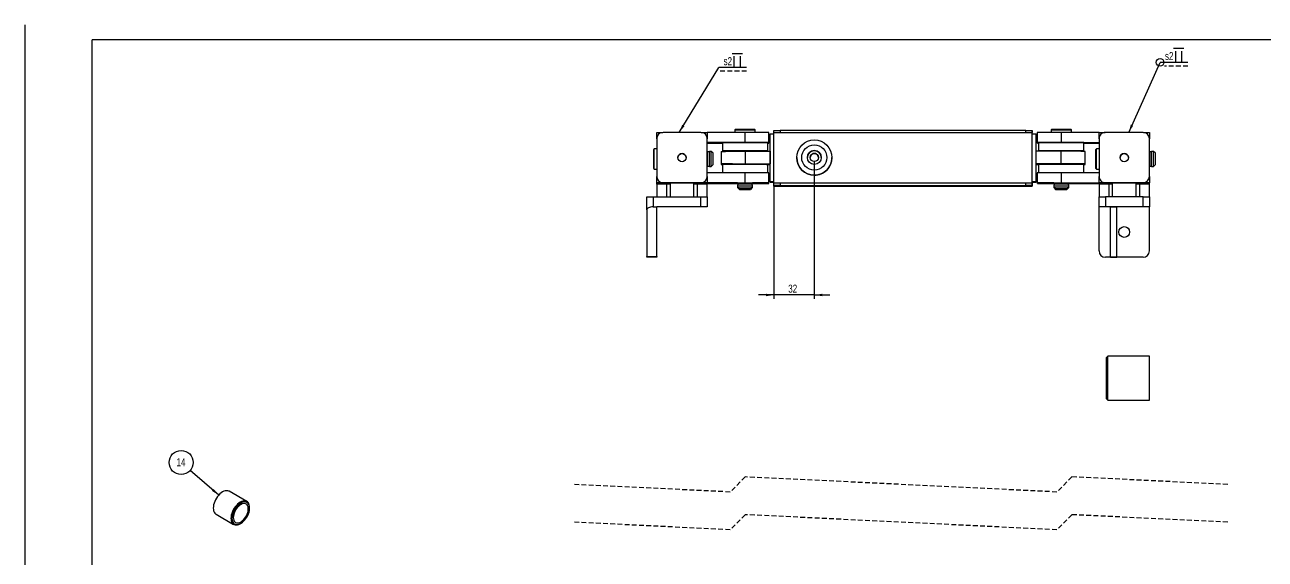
# Model space of a CAD drawing. Extents: x 0 to 1782, y 0 to 1260.
# Drawn here: x 0 to 984, y 836 to 1260 of the extents above; entities that cross this region are included whole.
import ezdxf

# ---------------------------------------------------------------- set-up
doc = ezdxf.new("R2010")
doc.units = 0
doc.header["$LTSCALE"] = 3
doc.linetypes.add('HIDDEN', pattern=[1.905, 1.27, -0.635])
doc.layers.get('0').update_dxf_attribs({"linetype": 'CONTINUOUS'})
doc.layers.add('FORMATO', color=7, linetype='CONTINUOUS')
doc.styles.add('SLDTEXTSTYLE0', font='TXT', dxfattribs={"width": 0.75})
doc.dimstyles.new('SLDDIMSTYLE0', dxfattribs={"dimtxt": 0.18, "dimasz": 6.35, "dimexe": 0, "dimexo": 0.0625, "dimgap": 0, "dimtad": 0, "dimtih": 1, "dimtoh": 1, "dimdec": 0, "dimrnd": 1e-09, "dimzin": 0, "dimdsep": 46, "dimtxsty": 'Standard', "dimsah": 1, "dimcen": 0.09, "dimadec": 0, "dimazin": 0, "dimtfac": 6.35, "dimtdec": 0, "dimtofl": 0, "dimtmove": 0, "dimatfit": 3, "dimfxl": 1, "dimtolj": 1, "dimtzin": 0, "dimarcsym": 0})
doc.dimstyles.new('SLDDIMSTYLE1', dxfattribs={"dimtxt": 6.35, "dimasz": 6.35, "dimexe": 0, "dimexo": 0.0625, "dimgap": 1.5875, "dimtad": 1, "dimdec": 1, "dimrnd": 1e-09, "dimzin": 12, "dimdsep": 46, "dimtxsty": 'SLDTEXTSTYLE0', "dimsah": 1, "dimcen": 0.09, "dimadec": 0, "dimazin": 0, "dimtfac": 1, "dimtdec": 1, "dimtmove": 0, "dimatfit": 0, "dimfxl": 1, "dimtolj": 1, "dimtzin": 12, "dimarcsym": 0})

# ---------------------------------------------------------------- blocks, each defined once
blk = doc.blocks.new('_D')
at = {"layer": 'FORMATO', "color": 7, "transparency": 16777216}
for p, q in [((626.61, 1151.58), (626.61, 1042.46)), ((594.61, 1131.53), (594.61, 1042.46)), ((594.61, 1045.46), (582.4, 1045.46)), ((626.61, 1045.46), (594.61, 1045.46)), ((626.61, 1045.46), (638.82, 1045.46))]:
    blk.add_line(p, q, dxfattribs=at)
for points in [[(594.61, 1045.46), (588.26, 1046.43), (588.26, 1044.48)], [(626.61, 1045.46), (632.96, 1044.48), (632.96, 1046.43)]]:
    blk.add_solid(points, dxfattribs=at)
at = {"layer": 'FORMATO', "color": 7, "transparency": 16777216, "insert": (605.92, 1053.64), "char_height": 6.35, "attachment_point": 1, "style": 'SLDTEXTSTYLE0'}
blk.add_mtext('32', dxfattribs=at)
blk = doc.blocks.new('SW_SYMBOL_WELD_BUSQ')
at = {"layer": 'FORMATO', "color": 0}
for p, q in [((600, 0), (600, 3300)), ((2400, 0), (2400, 3300))]:
    blk.add_line(p, q, dxfattribs=at)
blk = doc.blocks.new('SW_SYMBOL_WLDSI_FLT')
at = {"layer": 'FORMATO', "color": 0}
blk.add_line((0, 0), (3000, 0), dxfattribs=at)
blk = doc.blocks.new('SW_WELDSYMBOL_6')
at = {"layer": 'FORMATO', "color": 0}
blk.add_line((22.11, 0), (0, 0), dxfattribs=at)
at = {"layer": 'FORMATO', "color": 0, "linetype": 'HIDDEN'}
blk.add_line((22.11, -3), (3.39, -3), dxfattribs=at)
at = {"layer": 'FORMATO', "color": 0}
blk.add_circle((0, 0), 3.05, dxfattribs=at)
at = {"layer": 'FORMATO', "color": 0, "xscale": 0.0027037109375, "yscale": 0.0027037109375, "zscale": 0.0027037109375}
for name, p in [('SW_SYMBOL_WLDSI_FLT', (10.75, 11.21)), ('SW_SYMBOL_WELD_BUSQ', (10.75, 0.04))]:
    blk.add_blockref(name, p, dxfattribs=at)
at = {"layer": 'FORMATO', "color": 0, "insert": (3.85, 8.19), "char_height": 6.35, "attachment_point": 1, "style": 'SLDTEXTSTYLE0'}
blk.add_mtext('s2', dxfattribs=at)
blk = doc.blocks.new('SW_WELDSYMBOL_7')
at = {"layer": 'FORMATO', "color": 0}
blk.add_line((22.11, 0), (0, 0), dxfattribs=at)
at = {"layer": 'FORMATO', "color": 0, "linetype": 'HIDDEN'}
blk.add_line((22.11, -3), (0, -3), dxfattribs=at)
at = {"layer": 'FORMATO', "color": 0, "xscale": 0.0027037109375, "yscale": 0.0027037109375, "zscale": 0.0027037109375}
for name, p in [('SW_SYMBOL_WLDSI_FLT', (10.75, 11.21)), ('SW_SYMBOL_WELD_BUSQ', (10.75, 0.04))]:
    blk.add_blockref(name, p, dxfattribs=at)
at = {"layer": 'FORMATO', "color": 0, "insert": (3.85, 8.19), "char_height": 6.35, "attachment_point": 1, "style": 'SLDTEXTSTYLE0'}
blk.add_mtext('s2', dxfattribs=at)
blk = doc.blocks.new('SW_NOTE_0_6')
at = {"layer": 'FORMATO', "color": 0}
blk.add_circle((-7.23, 6.28), 9.57, dxfattribs=at)
at = {"layer": 'FORMATO', "color": 0, "insert": (-7.35, 9.71), "char_height": 6.35, "attachment_point": 2, "style": 'SLDTEXTSTYLE0'}
blk.add_mtext('14', dxfattribs=at)

msp = doc.modelspace()

# ---------------------------------------------------------------- linework, layer by layer
at = {"color": 7, "linetype": 'Continuous'}
for p, q in [((0, 1260), (0, 0)), ((501.61, 1174.53), (506.42, 1174.53)), ((501.61, 1169.53), (501.61, 1174.53)), ((536.61, 1174.53), (506.61, 1174.53)), ((536.8, 1174.53), (541.61, 1174.53)), ((541.61, 1174.53), (541.61, 1169.53)), ((571.61, 1174.53), (541.61, 1174.53)), ((564.11, 1176.99), (563.61, 1176.49)), ((563.61, 1176.49), (563.61, 1174.53)), ((571.61, 1166.53), (571.61, 1174.53)), ((579.02, 1177), (579.11, 1176.99)), ((579.61, 1176.49), (579.11, 1176.99)), ((579.51, 1176.5), (579.61, 1176.49)), ((579.61, 1174.52), (579.61, 1176.49)), ((590.61, 1166.49), (590.61, 1174.49)), ((591.61, 1135.53), (591.61, 1173.53)), ((591.61, 1173.53), (594.61, 1173.53)), ((594.61, 1174.53), (594.61, 1175.96)), ((594.61, 1134.53), (594.61, 1174.53)), ((594.61, 1174.53), (799.61, 1174.53)), ((794.61, 1175.97), (599.61, 1175.97)), ((799.61, 1175.94), (799.61, 1175.96)), ((799.61, 1174.53), (799.61, 1175.94)), ((799.61, 1134.53), (799.61, 1174.53)), ((799.61, 1173.53), (802.61, 1173.53)), ((802.61, 1135.53), (802.61, 1173.53)), ((803.61, 1174.49), (803.61, 1166.49)), ((815.11, 1176.99), (814.61, 1176.49)), ((814.61, 1176.49), (814.61, 1174.52)), ((852.61, 1174.53), (822.61, 1174.53)), ((822.61, 1174.53), (822.61, 1166.53)), ((830.02, 1177), (830.11, 1176.99)), ((830.61, 1176.49), (830.11, 1176.99)), ((830.51, 1176.5), (830.61, 1176.49)), ((830.61, 1174.53), (830.61, 1176.49)), ((852.61, 1174.53), (857.42, 1174.53)), ((852.61, 1169.53), (852.61, 1174.53)), ((887.61, 1174.53), (857.61, 1174.53)), ((887.8, 1174.53), (892.61, 1174.53)), ((892.61, 1174.53), (892.61, 1169.53)), ((501.61, 1169.53), (501.61, 1139.53)), ((541.61, 1139.53), (541.61, 1169.53)), ((541.61, 1166.53), (571.61, 1166.53)), ((553.61, 1166.46), (541.61, 1166.46)), ((541.61, 1166), (553.61, 1166)), ((553.61, 1165.94), (541.61, 1165.94)), ((553.61, 1166.49), (553.61, 1159.99)), ((589.61, 1159.99), (589.61, 1166.49)), ((590.61, 1165.97), (590.61, 1166.49)), ((803.61, 1166.49), (803.61, 1165.97)), ((804.61, 1166.49), (804.61, 1159.99)), ((822.61, 1166.53), (852.61, 1166.53)), ((840.61, 1159.99), (840.61, 1166.49)), ((840.61, 1166.46), (852.61, 1166.46)), ((840.61, 1166), (852.61, 1166)), ((840.61, 1165.94), (852.61, 1165.94)), ((852.61, 1169.53), (852.61, 1139.53)), ((892.61, 1139.53), (892.61, 1169.53)), ((499.61, 1161.45), (499.11, 1160.95)), ((499.11, 1160.85), (499.11, 1160.95)), ((499.11, 1145.95), (499.11, 1160.85)), ((501.61, 1161.45), (499.61, 1161.45)), ((499.61, 1161.35), (499.61, 1161.45)), ((499.61, 1145.45), (499.61, 1161.35)), ((541.81, 1159.45), (541.61, 1159.45)), ((541.81, 1159.37), (541.81, 1159.45)), ((541.81, 1147.45), (541.81, 1159.37)), ((543.31, 1159.2), (541.81, 1159.2)), ((544.81, 1159.45), (543.31, 1159.45)), ((543.31, 1159.37), (543.31, 1159.45)), ((543.31, 1147.45), (543.31, 1159.37)), ((546.31, 1157.95), (544.81, 1159.45)), ((544.81, 1159.37), (544.81, 1159.45)), ((544.81, 1147.45), (544.81, 1159.37)), ((546.31, 1157.89), (546.31, 1157.95)), ((546.31, 1148.95), (546.31, 1157.89)), ((552.61, 1159.49), (552.61, 1149.49)), ((553.61, 1159.99), (553.61, 1159.5)), ((565.61, 1160), (565.61, 1159.53)), ((571.61, 1159.53), (571.61, 1149.53)), ((571.61, 1159.53), (591.61, 1159.53)), ((577.61, 1159.53), (577.61, 1160)), ((589.61, 1159.53), (589.61, 1159.99)), ((591.61, 1159.53), (591.61, 1149.53)), ((612.61, 1154.58), (612.61, 1154.53)), ((640.61, 1154.53), (640.61, 1154.58)), ((802.61, 1149.53), (802.61, 1159.53)), ((822.61, 1159.53), (802.61, 1159.53)), ((804.61, 1159.99), (804.61, 1159.53)), ((816.61, 1160), (816.61, 1159.53)), ((822.61, 1149.53), (822.61, 1159.53)), ((828.61, 1159.53), (828.61, 1160)), ((840.61, 1159.5), (840.61, 1159.99)), ((841.61, 1149.49), (841.61, 1159.49)), ((850.61, 1161.45), (850.11, 1160.95)), ((850.11, 1160.85), (850.11, 1160.95)), ((850.11, 1145.95), (850.11, 1160.85)), ((852.61, 1161.45), (850.61, 1161.45)), ((850.61, 1161.35), (850.61, 1161.45)), ((850.61, 1145.45), (850.61, 1161.35)), ((892.81, 1159.45), (892.61, 1159.45)), ((892.81, 1159.37), (892.81, 1159.45)), ((892.81, 1147.45), (892.81, 1159.37)), ((894.31, 1159.2), (892.81, 1159.2)), ((895.81, 1159.45), (894.31, 1159.45)), ((894.31, 1159.37), (894.31, 1159.45)), ((894.31, 1147.45), (894.31, 1159.37)), ((897.31, 1157.95), (895.81, 1159.45)), ((895.81, 1159.37), (895.81, 1159.45)), ((895.81, 1147.45), (895.81, 1159.37)), ((897.31, 1157.89), (897.31, 1157.95)), ((897.31, 1148.95), (897.31, 1157.89)), ((499.11, 1145.95), (499.61, 1145.45)), ((499.61, 1145.45), (501.61, 1145.45)), ((541.61, 1147.45), (541.81, 1147.45)), ((571.61, 1142.53), (541.61, 1142.53)), ((541.81, 1147.7), (543.31, 1147.7)), ((543.31, 1147.45), (544.81, 1147.45)), ((544.81, 1147.45), (546.31, 1148.95)), ((552.61, 1149.49), (552.61, 1148.97)), ((553.61, 1148.99), (553.61, 1142.53)), ((565.61, 1149.49), (565.61, 1149.02)), ((571.61, 1149.53), (591.61, 1149.53)), ((571.61, 1134.53), (571.61, 1142.53)), ((577.61, 1149.02), (577.61, 1149.49)), ((591.61, 1149.46), (577.61, 1149.46)), ((588.76, 1149), (591.61, 1149)), ((589.61, 1142.5), (589.61, 1148.99)), ((591.61, 1148.94), (589.61, 1148.94)), ((590.61, 1134.49), (590.61, 1142.49)), ((822.61, 1149.53), (802.61, 1149.53)), ((802.61, 1149.46), (816.61, 1149.46)), ((805.46, 1149), (802.61, 1149)), ((802.61, 1148.94), (804.61, 1148.94)), ((803.61, 1142.49), (803.61, 1134.49)), ((804.61, 1148.99), (804.61, 1142.5)), ((816.61, 1149.49), (816.61, 1149.02)), ((852.61, 1142.53), (822.61, 1142.53)), ((822.61, 1142.53), (822.61, 1134.53)), ((828.61, 1149.02), (828.61, 1149.49)), ((840.61, 1142.53), (840.61, 1148.99)), ((841.61, 1148.97), (841.61, 1149.49)), ((850.11, 1145.95), (850.61, 1145.45)), ((850.61, 1145.45), (852.61, 1145.45)), ((892.61, 1147.45), (892.81, 1147.45)), ((892.81, 1147.7), (894.31, 1147.7)), ((894.31, 1147.45), (895.81, 1147.45)), ((895.81, 1147.45), (897.31, 1148.95)), ((501.61, 1139.53), (501.61, 1139.53)), ((501.61, 1134.53), (501.61, 1139.53)), ((541.61, 1134.53), (501.61, 1134.53)), ((501.61, 1133.49), (501.61, 1134.53)), ((512.11, 1133.49), (501.61, 1133.49)), ((501.61, 1133.49), (501.61, 1123.45)), ((506.61, 1134.53), (506.61, 1134.53)), ((506.61, 1134.53), (536.61, 1134.53)), ((506.61, 1134.53), (536.61, 1134.53)), ((509.61, 1123.45), (509.61, 1133.49)), ((512.11, 1133.58), (512.11, 1123.45)), ((531.11, 1123.45), (531.11, 1133.58)), ((541.61, 1133.49), (531.11, 1133.49)), ((533.61, 1133.49), (533.61, 1123.45)), ((536.61, 1134.53), (536.61, 1134.53)), ((541.61, 1139.53), (541.61, 1139.53)), ((541.61, 1139.53), (541.61, 1134.53)), ((541.61, 1133.49), (541.61, 1134.53)), ((541.61, 1134.46), (541.61, 1134.53)), ((541.61, 1134.53), (571.61, 1134.53)), ((565.61, 1134.46), (541.61, 1134.46)), ((541.61, 1133.94), (541.61, 1134)), ((541.61, 1134), (565.86, 1134)), ((565.61, 1133.94), (541.61, 1133.94)), ((541.61, 1123.45), (541.61, 1133.49)), ((565.61, 1134.49), (565.61, 1134.29)), ((565.61, 1133.97), (565.61, 1133.77)), ((565.61, 1132.79), (565.61, 1131.29)), ((565.86, 1134.29), (565.86, 1132.8)), ((577.29, 1134.3), (577.36, 1134.29)), ((577.36, 1132.8), (577.36, 1134.29)), ((577.36, 1133.77), (577.53, 1133.77)), ((577.53, 1132.8), (577.61, 1132.79)), ((577.61, 1134.29), (577.61, 1134.49)), ((577.61, 1133.77), (577.61, 1133.97)), ((577.61, 1131.29), (577.61, 1132.79)), ((590.61, 1133.97), (590.61, 1134.49)), ((591.61, 1135.53), (594.61, 1135.53)), ((591.61, 1135.46), (591.61, 1135.53)), ((591.61, 1135.46), (594.61, 1135.46)), ((591.61, 1135), (591.61, 1135.46)), ((591.61, 1134.94), (591.61, 1135)), ((591.61, 1135), (594.61, 1135)), ((591.61, 1134.94), (594.61, 1134.94)), ((594.61, 1134.53), (799.61, 1134.53)), ((594.61, 1134.49), (594.61, 1134.53)), ((594.61, 1132.49), (594.61, 1134.49)), ((594.61, 1133.94), (594.61, 1134.01)), ((594.61, 1132.46), (594.61, 1132.49)), ((594.61, 1132.46), (799.61, 1132.46)), ((594.61, 1131.96), (594.61, 1132.46)), ((599.61, 1134.49), (599.61, 1132.49)), ((599.61, 1134.49), (794.61, 1134.49)), ((599.61, 1132.49), (794.61, 1132.49)), ((794.61, 1132.49), (794.61, 1134.49)), ((799.61, 1135.53), (802.61, 1135.53)), ((799.61, 1135.46), (802.61, 1135.46)), ((799.61, 1135), (802.61, 1135)), ((799.61, 1134.94), (802.61, 1134.94)), ((799.61, 1134.49), (799.61, 1134.53)), ((799.61, 1134.49), (799.61, 1132.49)), ((799.61, 1133.94), (799.61, 1134.01)), ((799.61, 1133.94), (799.61, 1133.96)), ((799.61, 1131.94), (799.61, 1133.93)), ((799.61, 1132.46), (799.61, 1132.49)), ((802.61, 1135.46), (802.61, 1135.53)), ((802.61, 1135.46), (802.61, 1134.94)), ((802.61, 1135), (802.61, 1135.46)), ((802.61, 1134.94), (802.61, 1135)), ((803.61, 1134.49), (803.61, 1133.97)), ((816.61, 1134.49), (816.61, 1134.29)), ((816.61, 1133.97), (816.61, 1133.77)), ((816.61, 1132.79), (816.61, 1131.29)), ((816.86, 1134.29), (816.86, 1132.8)), ((822.61, 1134.53), (852.61, 1134.53)), ((828.29, 1134.3), (828.36, 1134.29)), ((828.36, 1132.8), (828.36, 1134.29)), ((828.36, 1134), (852.61, 1134)), ((828.36, 1133.77), (828.53, 1133.77)), ((828.53, 1132.8), (828.61, 1132.79)), ((828.61, 1134.29), (828.61, 1134.49)), ((828.61, 1134.46), (852.61, 1134.46)), ((828.61, 1133.77), (828.61, 1133.97)), ((828.61, 1133.94), (852.61, 1133.94)), ((828.61, 1131.29), (828.61, 1132.79)), ((852.61, 1139.53), (852.61, 1139.53)), ((852.61, 1134.53), (852.61, 1139.53)), ((892.61, 1134.53), (852.61, 1134.53)), ((852.61, 1133.49), (852.61, 1134.53)), ((852.61, 1134.53), (852.61, 1134.46)), ((852.61, 1134), (852.61, 1133.94)), ((863.11, 1133.49), (852.61, 1133.49)), ((852.61, 1133.49), (852.61, 1123.45)), ((857.61, 1134.53), (887.61, 1134.53)), ((857.61, 1134.53), (857.61, 1134.53)), ((857.61, 1134.53), (887.61, 1134.53)), ((860.61, 1123.45), (860.61, 1133.49)), ((863.11, 1133.58), (863.11, 1123.45)), ((882.11, 1123.45), (882.11, 1133.58)), ((892.61, 1133.49), (882.11, 1133.49)), ((884.61, 1133.49), (884.61, 1123.45)), ((887.61, 1134.53), (887.61, 1134.53)), ((892.61, 1139.53), (892.61, 1139.53)), ((892.61, 1139.53), (892.61, 1134.53)), ((892.61, 1133.49), (892.61, 1134.53)), ((892.61, 1123.45), (892.61, 1133.49)), ((493.61, 1113.01), (493.61, 1123.45)), ((493.61, 1123.45), (498.61, 1123.45)), ((498.61, 1123.45), (498.61, 1115.45)), ((498.61, 1123.45), (536.61, 1123.45)), ((536.61, 1115.45), (536.61, 1123.45)), ((536.61, 1123.45), (541.61, 1123.45)), ((541.61, 1123.45), (541.61, 1115.45)), ((565.61, 1131.29), (565.61, 1130.77)), ((565.61, 1131.29), (567.11, 1129.79)), ((565.61, 1130.77), (567.11, 1129.27)), ((576.11, 1129.79), (577.61, 1131.29)), ((576.11, 1129.27), (577.61, 1130.77)), ((577.53, 1131.3), (577.61, 1131.29)), ((577.53, 1130.77), (577.61, 1130.77)), ((577.61, 1130.77), (577.61, 1131.29)), ((594.61, 1131.96), (594.61, 1131.94)), ((594.61, 1131.94), (799.61, 1131.94)), ((794.61, 1131.97), (599.61, 1131.97)), ((799.61, 1131.96), (799.61, 1131.94)), ((816.61, 1131.29), (816.61, 1130.77)), ((816.61, 1131.29), (818.11, 1129.79)), ((816.61, 1130.77), (818.11, 1129.27)), ((827.11, 1129.79), (828.61, 1131.29)), ((827.11, 1129.27), (828.61, 1130.77)), ((828.53, 1131.3), (828.61, 1131.29)), ((828.53, 1130.77), (828.61, 1130.77)), ((828.61, 1130.77), (828.61, 1131.29)), ((852.61, 1115.45), (852.61, 1123.45)), ((852.61, 1123.45), (857.61, 1123.45)), ((857.61, 1123.45), (857.61, 1115.45)), ((887.61, 1123.45), (857.61, 1123.45)), ((887.61, 1115.45), (887.61, 1123.45)), ((887.61, 1123.45), (892.61, 1123.45)), ((892.61, 1123.45), (892.61, 1115.45)), ((493.61, 1113.01), (493.61, 1075.95)), ((498.61, 1115.45), (501.61, 1115.45)), ((501.61, 1075.95), (501.61, 1115.45)), ((536.61, 1115.45), (501.61, 1115.45)), ((541.61, 1115.45), (536.61, 1115.45)), ((857.61, 1115.45), (852.61, 1115.45)), ((852.61, 1080.45), (852.61, 1115.45)), ((887.61, 1115.45), (857.61, 1115.45)), ((861.61, 1115.45), (866.61, 1115.45)), ((861.61, 1075.45), (861.61, 1115.45)), ((866.61, 1075.45), (866.61, 1115.45)), ((892.61, 1115.45), (887.61, 1115.45)), ((892.61, 1080.45), (892.61, 1115.45)), ((493.61, 1075.95), (501.61, 1075.95)), ((493.61, 1075.45), (493.61, 1075.95)), ((501.61, 1075.45), (493.61, 1075.45)), ((501.61, 1075.95), (501.61, 1075.45)), ((887.61, 1075.45), (857.61, 1075.45)), ((861.61, 1075.45), (866.61, 1075.45)), ((859.61, 996.86), (858.61, 995.86)), ((858.61, 962.86), (858.61, 995.86)), ((892.61, 996.86), (859.61, 996.86)), ((859.61, 961.86), (859.61, 996.86)), ((892.61, 961.86), (892.61, 996.86)), ((858.61, 962.86), (859.61, 961.86)), ((859.61, 961.86), (892.61, 961.86)), ((176.26, 881.47), (162.25, 889.56)), ((178.43, 876.18), (178.43, 876.67)), ((151.76, 871.37), (165.76, 863.29)), ((171.01, 863.81), (171.43, 864.05))]:
    msp.add_line(p, q, dxfattribs=at)
at = {"color": 8, "linetype": 'Continuous'}
for p, q in [((599.61, 1175.97), (599.61, 1174.53)), ((794.61, 1174.53), (794.61, 1175.97)), ((799.61, 1175.96), (799.61, 1174.53)), ((599.61, 1132.46), (599.61, 1131.97)), ((794.61, 1131.97), (794.61, 1132.46)), ((799.61, 1132.46), (799.61, 1131.96))]:
    msp.add_line(p, q, dxfattribs=at)
at = {"color": 7, "linetype": 'HIDDEN'}
for p, q in [((571.82, 901), (559.82, 889)), ((819.1, 889), (571.82, 901)), ((831.1, 901), (819.1, 889)), ((954.74, 895), (831.1, 901)), ((559.82, 889), (436.18, 895)), ((571.82, 871), (559.82, 859)), ((819.1, 859), (571.82, 871)), ((831.1, 871), (819.1, 859)), ((954.74, 865), (831.1, 871)), ((559.82, 859), (436.18, 865))]:
    msp.add_line(p, q, dxfattribs=at)
at = {"color": 7, "linetype": 'Continuous', "flags": 128}
for points in [[(563.61, 1176.49), (563.72, 1176.5), (564.19, 1176.5), (565.01, 1176.5), (566.13, 1176.5), (567.51, 1176.51), (569.09, 1176.51), (570.78, 1176.51), (572.51, 1176.51), (574.2, 1176.51), (575.76, 1176.51), (577.14, 1176.5), (578.25, 1176.5), (579.05, 1176.5), (579.51, 1176.5)], [(564.11, 1176.99), (564.21, 1177), (564.65, 1177), (565.42, 1177), (566.48, 1177), (567.77, 1177.01), (569.25, 1177.01), (570.83, 1177.01), (572.45, 1177.01), (574.03, 1177.01), (575.5, 1177.01), (576.79, 1177), (577.84, 1177), (578.59, 1177), (579.02, 1177)], [(590.61, 1174.49), (590.57, 1174.5), (590.21, 1174.5), (589.51, 1174.5), (588.48, 1174.51), (587.13, 1174.51), (585.5, 1174.52), (583.6, 1174.52), (581.48, 1174.52), (579.18, 1174.52), (576.74, 1174.53), (574.2, 1174.53), (571.61, 1174.53)], [(594.61, 1175.96), (594.71, 1175.96), (594.99, 1175.96), (595.45, 1175.97), (596.07, 1175.97), (596.83, 1175.97), (597.7, 1175.97), (598.63, 1175.97), (599.61, 1175.97)], [(794.61, 1175.97), (795.59, 1175.97), (796.52, 1175.97), (797.39, 1175.97), (798.15, 1175.97), (798.77, 1175.97), (799.23, 1175.96), (799.51, 1175.96), (799.61, 1175.96)], [(822.61, 1174.53), (820.02, 1174.53), (817.48, 1174.53), (815.04, 1174.52), (812.74, 1174.52), (810.62, 1174.52), (808.72, 1174.52), (807.09, 1174.51), (805.74, 1174.51), (804.71, 1174.5), (804.01, 1174.5), (803.65, 1174.5), (803.61, 1174.49)], [(814.61, 1176.49), (814.72, 1176.5), (815.19, 1176.5), (816.01, 1176.5), (817.13, 1176.5), (818.51, 1176.51), (820.09, 1176.51), (821.78, 1176.51), (823.51, 1176.51), (825.2, 1176.51), (826.76, 1176.51), (828.14, 1176.5), (829.25, 1176.5), (830.05, 1176.5), (830.51, 1176.5)], [(815.11, 1176.99), (815.21, 1177), (815.65, 1177), (816.42, 1177), (817.48, 1177), (818.77, 1177.01), (820.25, 1177.01), (821.83, 1177.01), (823.45, 1177.01), (825.03, 1177.01), (826.5, 1177.01), (827.79, 1177), (828.84, 1177), (829.59, 1177), (830.02, 1177)], [(589.61, 1166.49), (589.6, 1166.49), (589.35, 1166.5), (588.76, 1166.5), (587.83, 1166.51), (586.59, 1166.51), (585.06, 1166.51), (583.26, 1166.52), (581.24, 1166.52), (579.03, 1166.52), (576.67, 1166.52), (574.22, 1166.52), (571.72, 1166.53), (569.21, 1166.52), (566.75, 1166.52), (564.39, 1166.52), (562.16, 1166.52), (560.12, 1166.52), (558.3, 1166.52)], [(571.61, 1166.53), (574.2, 1166.53), (576.74, 1166.53), (579.18, 1166.52), (581.48, 1166.52), (583.6, 1166.52), (585.5, 1166.52), (587.13, 1166.51), (588.48, 1166.51), (589.51, 1166.51), (590.21, 1166.5), (590.57, 1166.5), (590.57, 1166.49), (590.21, 1166.49), (589.61, 1166.48)], [(589.61, 1165.98), (590.21, 1165.98), (590.57, 1165.97), (590.57, 1165.97), (590.21, 1165.96), (589.61, 1165.96)], [(804.61, 1166.48), (804.01, 1166.49), (803.65, 1166.49), (803.65, 1166.5), (804.01, 1166.5), (804.71, 1166.51), (805.74, 1166.51), (807.09, 1166.51), (808.72, 1166.52), (810.62, 1166.52), (812.74, 1166.52), (815.04, 1166.52), (817.48, 1166.53), (820.02, 1166.53), (822.61, 1166.53)], [(804.61, 1165.96), (804.01, 1165.96), (803.65, 1165.97), (803.65, 1165.97), (804.01, 1165.98), (804.61, 1165.98)], [(840.61, 1166.49), (840.57, 1166.5), (840.23, 1166.5), (839.55, 1166.5), (838.54, 1166.51), (837.22, 1166.51), (835.62, 1166.52), (833.76, 1166.52), (831.69, 1166.52), (829.44, 1166.52), (827.05, 1166.52), (824.58, 1166.52), (822.07, 1166.53), (819.57, 1166.52), (817.13, 1166.52), (814.8, 1166.52), (812.62, 1166.52), (810.63, 1166.52), (808.88, 1166.51), (807.39, 1166.51), (806.2, 1166.51), (805.33, 1166.5)], [(552.61, 1159.49), (552.65, 1159.5), (553.01, 1159.5), (553.71, 1159.51), (554.74, 1159.51), (556.09, 1159.51), (557.72, 1159.52), (559.62, 1159.52), (561.74, 1159.52), (564.04, 1159.52), (566.48, 1159.53), (569.02, 1159.53), (571.61, 1159.53)], [(558.3, 1160.02), (556.75, 1160.01), (555.48, 1160.01), (554.52, 1160), (553.9, 1160), (553.62, 1160), (553.7, 1159.99), (554.12, 1159.99), (554.88, 1159.98), (555.97, 1159.98), (557.36, 1159.97), (559.03, 1159.97), (560.94, 1159.97), (563.07, 1159.97), (565.35, 1159.96), (565.61, 1159.96)], [(577.61, 1159.96), (577.67, 1159.96), (579.97, 1159.97), (582.1, 1159.97), (584.04, 1159.97), (585.73, 1159.97), (587.15, 1159.98), (588.26, 1159.98), (589.05, 1159.99), (589.5, 1159.99), (589.6, 1159.99), (589.35, 1160), (588.76, 1160), (587.83, 1160.01), (586.59, 1160.01), (585.06, 1160.01), (583.26, 1160.02), (581.24, 1160.02), (579.03, 1160.02), (576.67, 1160.02), (574.22, 1160.02), (571.72, 1160.03), (569.21, 1160.02), (566.75, 1160.02), (564.39, 1160.02), (562.16, 1160.02), (560.12, 1160.02), (558.3, 1160.02), (558.3, 1160.02)], [(566.44, 1160), (565.52, 1160), (564.9, 1160), (564.63, 1159.99), (564.7, 1159.99), (565.12, 1159.99), (565.61, 1159.99)], [(577.61, 1159.99), (577.7, 1159.99), (578.32, 1159.99), (578.59, 1159.99), (578.52, 1160), (578.1, 1160), (577.36, 1160), (576.32, 1160), (575.05, 1160), (573.61, 1160.01), (572.07, 1160.01), (570.5, 1160.01), (568.99, 1160.01), (567.61, 1160), (566.44, 1160)], [(805.33, 1160), (804.8, 1160), (804.61, 1159.99), (804.77, 1159.99), (805.28, 1159.99), (806.13, 1159.98), (807.3, 1159.98), (808.76, 1159.97), (810.5, 1159.97), (812.47, 1159.97), (814.64, 1159.97), (816.61, 1159.96)], [(828.61, 1159.96), (829.27, 1159.96), (831.53, 1159.97), (833.62, 1159.97), (835.5, 1159.97), (837.12, 1159.98), (838.46, 1159.98), (839.49, 1159.98), (840.2, 1159.99), (840.56, 1159.99), (840.57, 1160), (840.23, 1160), (839.55, 1160), (838.54, 1160.01), (837.22, 1160.01), (835.62, 1160.02), (833.76, 1160.02), (831.69, 1160.02), (829.44, 1160.02), (827.05, 1160.02), (824.58, 1160.02), (822.07, 1160.03), (819.57, 1160.02), (817.13, 1160.02), (814.8, 1160.02), (812.62, 1160.02), (810.63, 1160.02), (808.88, 1160.01), (807.39, 1160.01), (806.2, 1160.01), (805.33, 1160), (805.33, 1160)], [(815.89, 1160), (815.62, 1159.99), (815.7, 1159.99), (816.13, 1159.99), (816.61, 1159.99)], [(828.61, 1159.99), (828.72, 1159.99), (829.33, 1159.99), (829.6, 1159.99), (829.52, 1160), (829.09, 1160), (828.33, 1160), (827.29, 1160), (826.02, 1160), (824.57, 1160.01), (823.03, 1160.01), (821.46, 1160.01), (819.96, 1160.01), (818.58, 1160), (817.41, 1160), (816.5, 1160), (815.89, 1160)], [(841.61, 1159.49), (841.57, 1159.5), (841.21, 1159.5), (840.51, 1159.51), (839.48, 1159.51), (838.13, 1159.51), (836.5, 1159.52), (834.6, 1159.52), (832.48, 1159.52), (830.18, 1159.52), (827.74, 1159.53), (825.2, 1159.53), (822.61, 1159.53)], [(565.61, 1149.46), (564.04, 1149.46), (561.74, 1149.47), (559.62, 1149.47), (557.72, 1149.47), (556.09, 1149.47), (554.74, 1149.48), (553.71, 1149.48), (553.01, 1149.49), (552.65, 1149.49), (552.65, 1149.5), (553.01, 1149.5), (553.71, 1149.51), (554.74, 1149.51), (556.09, 1149.51), (557.72, 1149.52), (559.62, 1149.52), (561.74, 1149.52), (564.04, 1149.52), (566.48, 1149.53), (569.02, 1149.53), (571.61, 1149.53)], [(553.61, 1148.96), (553.01, 1148.96), (552.65, 1148.97), (552.65, 1148.97), (553.01, 1148.98), (553.61, 1148.98)], [(589.61, 1148.99), (589.56, 1149), (589.21, 1149), (588.51, 1149), (587.48, 1149.01), (586.14, 1149.01), (584.52, 1149.02), (582.65, 1149.02), (580.57, 1149.02), (578.3, 1149.02), (575.91, 1149.02), (573.44, 1149.03), (570.93, 1149.03), (568.43, 1149.02), (566, 1149.02), (563.67, 1149.02), (561.5, 1149.02), (559.53, 1149.02), (557.79, 1149.01)], [(565.61, 1149.49), (565.66, 1149.5), (566.03, 1149.5), (566.76, 1149.5), (567.79, 1149.5), (569.06, 1149.5), (570.49, 1149.5), (571.99, 1149.5), (573.46, 1149.5), (574.82, 1149.5), (575.98, 1149.5), (576.87, 1149.5), (577.42, 1149.5), (577.61, 1149.49)], [(590.61, 1142.49), (590.57, 1142.5), (590.21, 1142.5), (589.51, 1142.51), (588.48, 1142.51), (587.13, 1142.51), (585.5, 1142.52), (583.6, 1142.52), (581.48, 1142.52), (579.18, 1142.52), (576.74, 1142.53), (574.2, 1142.53), (571.61, 1142.53)], [(822.61, 1142.53), (820.02, 1142.53), (817.48, 1142.53), (815.04, 1142.52), (812.74, 1142.52), (810.62, 1142.52), (808.72, 1142.52), (807.09, 1142.51), (805.74, 1142.51), (804.71, 1142.51), (804.01, 1142.5), (803.65, 1142.5), (803.61, 1142.49)], [(805.21, 1149), (804.74, 1149), (804.61, 1148.99)], [(840.61, 1148.99), (840.54, 1149), (840.14, 1149), (839.39, 1149.01), (838.33, 1149.01), (836.95, 1149.01), (835.3, 1149.02), (833.4, 1149.02), (831.29, 1149.02), (829.01, 1149.02), (826.61, 1149.02), (824.12, 1149.03), (821.61, 1149.03), (819.12, 1149.02), (816.7, 1149.02), (814.39, 1149.02), (812.24, 1149.02), (810.29, 1149.02), (808.59, 1149.01), (807.15, 1149.01), (806.02, 1149.01), (805.21, 1149)], [(828.61, 1149.49), (828.56, 1149.5), (828.19, 1149.5), (827.46, 1149.5), (826.43, 1149.5), (825.16, 1149.5), (823.73, 1149.5), (822.23, 1149.5), (820.76, 1149.5), (819.39, 1149.5), (818.24, 1149.5), (817.35, 1149.5), (816.8, 1149.5), (816.61, 1149.49)], [(828.61, 1149.46), (830.18, 1149.46), (832.48, 1149.47), (834.6, 1149.47), (836.5, 1149.47), (838.13, 1149.47), (839.48, 1149.48), (840.51, 1149.48), (841.21, 1149.49), (841.57, 1149.49), (841.57, 1149.5), (841.21, 1149.5), (840.51, 1149.51), (839.48, 1149.51), (838.13, 1149.51), (836.5, 1149.52), (834.6, 1149.52), (832.48, 1149.52), (830.18, 1149.52), (827.74, 1149.53), (825.2, 1149.53), (822.61, 1149.53)], [(840.61, 1148.96), (841.21, 1148.96), (841.57, 1148.97), (841.57, 1148.97), (841.21, 1148.98), (840.61, 1148.98)], [(565.61, 1134.49), (565.66, 1134.5), (566.03, 1134.5), (566.76, 1134.5), (567.79, 1134.5), (569.06, 1134.5), (570.49, 1134.5), (571.99, 1134.5), (573.46, 1134.5), (574.82, 1134.5), (575.98, 1134.5), (576.87, 1134.5), (577.42, 1134.5), (577.61, 1134.49), (577.61, 1134.49)], [(565.86, 1134.29), (565.85, 1134.29), (565.61, 1134.29), (565.75, 1134.3), (566.26, 1134.3), (567.1, 1134.3), (568.23, 1134.3), (569.57, 1134.3), (571.04, 1134.3), (572.54, 1134.3), (573.99, 1134.3), (575.28, 1134.3), (576.35, 1134.3), (577.11, 1134.3), (577.53, 1134.3), (577.53, 1134.3)], [(565.61, 1133.97), (565.66, 1133.97), (565.86, 1133.97)], [(565.86, 1133.77), (565.85, 1133.77), (565.61, 1133.77), (565.75, 1133.77), (565.86, 1133.77)], [(565.61, 1132.79), (565.75, 1132.8), (566.26, 1132.8), (567.1, 1132.8), (568.23, 1132.8), (569.57, 1132.8), (571.04, 1132.8), (572.54, 1132.8), (573.99, 1132.8), (575.28, 1132.8), (576.35, 1132.8), (577.11, 1132.8), (577.53, 1132.8)], [(565.86, 1134.29), (566, 1134.3), (566.48, 1134.3), (567.29, 1134.3), (568.37, 1134.3), (569.66, 1134.3), (571.06, 1134.3), (572.5, 1134.3), (573.89, 1134.3), (575.13, 1134.3), (576.15, 1134.3), (576.88, 1134.3), (577.29, 1134.3)], [(571.61, 1134.53), (574.2, 1134.53), (576.74, 1134.53), (579.18, 1134.52), (581.48, 1134.52), (583.6, 1134.52), (585.5, 1134.52), (587.13, 1134.51), (588.48, 1134.51), (589.51, 1134.51), (590.21, 1134.5), (590.57, 1134.5), (590.57, 1134.49), (590.21, 1134.49), (589.51, 1134.48), (588.48, 1134.48), (587.13, 1134.47), (585.5, 1134.47), (583.6, 1134.47), (581.48, 1134.47), (579.18, 1134.46), (577.61, 1134.46)], [(577.53, 1134.3), (577.58, 1134.29), (577.36, 1134.29)], [(577.36, 1134), (579.18, 1134), (581.48, 1134), (583.6, 1134), (585.5, 1133.99), (587.13, 1133.99), (588.48, 1133.99), (589.51, 1133.98), (590.21, 1133.98), (590.57, 1133.97), (590.57, 1133.97), (590.21, 1133.96), (589.51, 1133.96), (588.48, 1133.96), (587.13, 1133.95), (585.5, 1133.95), (583.6, 1133.94), (581.48, 1133.94), (579.18, 1133.94), (577.61, 1133.94)], [(577.36, 1133.97), (577.42, 1133.97), (577.61, 1133.97)], [(577.53, 1133.77), (577.58, 1133.77), (577.36, 1133.77)], [(594.61, 1134.49), (594.71, 1134.49), (594.99, 1134.49), (595.45, 1134.49), (596.07, 1134.49), (596.83, 1134.49), (597.7, 1134.49), (598.63, 1134.49), (599.61, 1134.49)], [(599.61, 1132.49), (598.63, 1132.49), (597.7, 1132.49), (596.83, 1132.49), (596.07, 1132.49), (595.45, 1132.49), (594.99, 1132.49), (594.71, 1132.49), (594.61, 1132.49)], [(794.61, 1134.49), (795.59, 1134.49), (796.52, 1134.49), (797.39, 1134.49), (798.15, 1134.49), (798.77, 1134.49), (799.23, 1134.49), (799.51, 1134.49), (799.61, 1134.49)], [(799.61, 1132.49), (799.51, 1132.49), (799.23, 1132.49), (798.77, 1132.49), (798.15, 1132.49), (797.39, 1132.49), (796.52, 1132.49), (795.59, 1132.49), (794.61, 1132.49)], [(816.61, 1134.46), (815.04, 1134.46), (812.74, 1134.47), (810.62, 1134.47), (808.72, 1134.47), (807.09, 1134.47), (805.74, 1134.48), (804.71, 1134.48), (804.01, 1134.49), (803.65, 1134.49), (803.65, 1134.5), (804.01, 1134.5), (804.71, 1134.51), (805.74, 1134.51), (807.09, 1134.51), (808.72, 1134.52), (810.62, 1134.52), (812.74, 1134.52), (815.04, 1134.52), (817.48, 1134.53), (820.02, 1134.53), (822.61, 1134.53)], [(816.61, 1133.94), (815.04, 1133.94), (812.74, 1133.94), (810.62, 1133.94), (808.72, 1133.95), (807.09, 1133.95), (805.74, 1133.96), (804.71, 1133.96), (804.01, 1133.96), (803.65, 1133.97), (803.65, 1133.97), (804.01, 1133.98), (804.71, 1133.98), (805.74, 1133.99), (807.09, 1133.99), (808.72, 1133.99), (810.62, 1134), (812.74, 1134), (815.04, 1134), (816.86, 1134)], [(816.61, 1134.49), (816.8, 1134.5), (817.35, 1134.5), (818.24, 1134.5), (819.39, 1134.5), (820.76, 1134.5), (822.23, 1134.5), (823.73, 1134.5), (825.16, 1134.5), (826.43, 1134.5), (827.46, 1134.5), (828.19, 1134.5), (828.56, 1134.5), (828.61, 1134.49)], [(816.86, 1134.29), (816.85, 1134.29), (816.61, 1134.29), (816.75, 1134.3), (817.26, 1134.3), (818.1, 1134.3), (819.23, 1134.3), (820.57, 1134.3), (822.04, 1134.3), (823.54, 1134.3), (824.99, 1134.3), (826.28, 1134.3), (827.35, 1134.3), (828.11, 1134.3), (828.53, 1134.3), (828.53, 1134.3)], [(816.61, 1133.97), (816.8, 1133.97), (816.86, 1133.97)], [(816.86, 1133.77), (816.85, 1133.77), (816.61, 1133.77), (816.75, 1133.77), (816.86, 1133.77)], [(816.61, 1132.79), (816.75, 1132.8), (817.26, 1132.8), (818.1, 1132.8), (819.23, 1132.8), (820.57, 1132.8), (822.04, 1132.8), (823.54, 1132.8), (824.99, 1132.8), (826.28, 1132.8), (827.35, 1132.8), (828.11, 1132.8), (828.53, 1132.8)], [(816.86, 1134.29), (817, 1134.3), (817.48, 1134.3), (818.29, 1134.3), (819.37, 1134.3), (820.66, 1134.3), (822.06, 1134.3), (823.5, 1134.3), (824.89, 1134.3), (826.13, 1134.3), (827.15, 1134.3), (827.88, 1134.3), (828.29, 1134.3)], [(828.53, 1134.3), (828.58, 1134.29), (828.36, 1134.29)], [(828.36, 1133.97), (828.56, 1133.97), (828.61, 1133.97)], [(828.53, 1133.77), (828.58, 1133.77), (828.36, 1133.77)], [(565.61, 1131.29), (565.75, 1131.3), (566.26, 1131.3), (567.1, 1131.3), (568.23, 1131.3), (569.57, 1131.3), (571.04, 1131.3), (572.54, 1131.3), (573.99, 1131.3), (575.28, 1131.3), (576.35, 1131.3), (577.11, 1131.3), (577.53, 1131.3)], [(565.61, 1130.77), (565.75, 1130.77), (566.13, 1130.77)], [(576.05, 1129.8), (576.07, 1129.79), (575.73, 1129.79), (575.06, 1129.79), (574.1, 1129.79), (572.94, 1129.79), (571.68, 1129.79), (570.41, 1129.79), (569.24, 1129.79), (568.25, 1129.79), (567.55, 1129.79), (567.17, 1129.79), (567.15, 1129.79), (567.49, 1129.8), (568.16, 1129.8), (569.12, 1129.8), (570.28, 1129.8), (571.54, 1129.8), (572.81, 1129.8), (573.98, 1129.8), (574.96, 1129.8), (575.67, 1129.8), (576.05, 1129.8)], [(576.05, 1129.27), (576.07, 1129.27), (575.73, 1129.27), (575.06, 1129.27), (574.1, 1129.26), (572.94, 1129.26), (571.68, 1129.26), (570.41, 1129.26), (569.24, 1129.26), (568.25, 1129.27), (567.55, 1129.27), (567.17, 1129.27), (567.15, 1129.27), (567.49, 1129.27), (568.16, 1129.28), (569.12, 1129.28), (570.28, 1129.28), (571.54, 1129.28), (572.81, 1129.28), (573.98, 1129.28), (574.96, 1129.28), (575.67, 1129.27), (576.05, 1129.27)], [(571.3, 1129.8), (570.59, 1129.8), (570.03, 1129.8), (569.71, 1129.79), (569.68, 1129.79), (569.95, 1129.79), (570.47, 1129.79), (571.16, 1129.79), (571.92, 1129.79), (572.63, 1129.79), (573.19, 1129.79), (573.51, 1129.79), (573.54, 1129.79), (573.27, 1129.8), (572.75, 1129.8), (572.06, 1129.8), (571.3, 1129.8)], [(571.3, 1129.27), (570.59, 1129.27), (570.03, 1129.27), (569.71, 1129.27), (569.68, 1129.27), (569.95, 1129.27), (570.47, 1129.27), (571.16, 1129.27), (571.92, 1129.27), (572.63, 1129.27), (573.19, 1129.27), (573.51, 1129.27), (573.54, 1129.27), (573.27, 1129.27), (572.75, 1129.27), (572.06, 1129.27), (571.3, 1129.27)], [(577.09, 1130.77), (577.11, 1130.77), (577.53, 1130.77)], [(599.61, 1131.97), (598.63, 1131.97), (597.7, 1131.97), (596.83, 1131.97), (596.07, 1131.97), (595.45, 1131.97), (594.99, 1131.96), (594.71, 1131.96), (594.61, 1131.96)], [(799.61, 1131.96), (799.51, 1131.96), (799.23, 1131.96), (798.77, 1131.97), (798.15, 1131.97), (797.39, 1131.97), (796.52, 1131.97), (795.59, 1131.97), (794.61, 1131.97)], [(816.61, 1131.29), (816.75, 1131.3), (817.26, 1131.3), (818.1, 1131.3), (819.23, 1131.3), (820.57, 1131.3), (822.04, 1131.3), (823.54, 1131.3), (824.99, 1131.3), (826.28, 1131.3), (827.35, 1131.3), (828.11, 1131.3), (828.53, 1131.3)], [(816.61, 1130.77), (816.75, 1130.77), (817.13, 1130.77)], [(827.05, 1129.8), (827.07, 1129.79), (826.73, 1129.79), (826.06, 1129.79), (825.1, 1129.79), (823.94, 1129.79), (822.68, 1129.79), (821.41, 1129.79), (820.24, 1129.79), (819.25, 1129.79), (818.55, 1129.79), (818.17, 1129.79), (818.15, 1129.79), (818.49, 1129.8), (819.16, 1129.8), (820.12, 1129.8), (821.28, 1129.8), (822.54, 1129.8), (823.81, 1129.8), (824.98, 1129.8), (825.96, 1129.8), (826.67, 1129.8), (827.05, 1129.8)], [(827.05, 1129.27), (827.07, 1129.27), (826.73, 1129.27), (826.06, 1129.27), (825.1, 1129.26), (823.94, 1129.26), (822.68, 1129.26), (821.41, 1129.26), (820.24, 1129.26), (819.25, 1129.27), (818.55, 1129.27), (818.17, 1129.27), (818.15, 1129.27), (818.49, 1129.27), (819.16, 1129.28), (820.12, 1129.28), (821.28, 1129.28), (822.54, 1129.28), (823.81, 1129.28), (824.98, 1129.28), (825.96, 1129.28), (826.67, 1129.27), (827.05, 1129.27)], [(822.3, 1129.8), (821.59, 1129.8), (821.03, 1129.8), (820.71, 1129.79), (820.68, 1129.79), (820.95, 1129.79), (821.47, 1129.79), (822.16, 1129.79), (822.92, 1129.79), (823.63, 1129.79), (824.19, 1129.79), (824.51, 1129.79), (824.54, 1129.79), (824.27, 1129.8), (823.75, 1129.8), (823.06, 1129.8), (822.3, 1129.8)], [(822.3, 1129.27), (821.59, 1129.27), (821.03, 1129.27), (820.71, 1129.27), (820.68, 1129.27), (820.95, 1129.27), (821.47, 1129.27), (822.16, 1129.27), (822.92, 1129.27), (823.63, 1129.27), (824.19, 1129.27), (824.51, 1129.27), (824.54, 1129.27), (824.27, 1129.27), (823.75, 1129.27), (823.06, 1129.27), (822.3, 1129.27)], [(828.09, 1130.77), (828.11, 1130.77), (828.53, 1130.77)], [(162.25, 889.56), (161.87, 889.75), (161.02, 889.99), (160.09, 890.04), (159.1, 889.9), (158.06, 889.56), (157, 889.04), (155.95, 888.34), (154.91, 887.48), (153.92, 886.48), (152.99, 885.36), (152.14, 884.14), (151.39, 882.84), (150.76, 881.49), (150.25, 880.13), (149.88, 878.77), (149.66, 877.44), (149.58, 876.18)], [(149.58, 876.18), (149.66, 875), (149.88, 873.93), (150.25, 873), (150.76, 872.22), (151.39, 871.61), (151.76, 871.37)], [(178.43, 876.67), (178.35, 877.84), (178.13, 878.91), (177.76, 879.84), (177.25, 880.62), (176.62, 881.23), (175.87, 881.67), (175.02, 881.91), (174.09, 881.96), (173.1, 881.81), (172.06, 881.48), (171.01, 880.95), (169.95, 880.26), (168.91, 879.4), (167.92, 878.4), (166.99, 877.28), (166.14, 876.05), (165.39, 874.76), (164.76, 873.41), (164.25, 872.04), (163.88, 870.68), (163.66, 869.36), (163.58, 868.09)], [(164.43, 868.09), (164.5, 866.96), (164.73, 865.94), (165.09, 865.05), (165.59, 864.3), (166.22, 863.73), (166.95, 863.34), (167.78, 863.13), (168.69, 863.12), (169.66, 863.29), (170.66, 863.66), (171.69, 864.2), (172.7, 864.92), (173.69, 865.79), (174.63, 866.79), (175.5, 867.91), (176.29, 869.12), (176.97, 870.39), (177.53, 871.7), (177.97, 873.02), (178.26, 874.32), (178.41, 875.58), (178.41, 876.76), (178.26, 877.84), (177.97, 878.8), (177.53, 879.62), (176.97, 880.27), (176.29, 880.76), (175.5, 881.06), (174.63, 881.17), (173.69, 881.09), (172.7, 880.82), (171.69, 880.36), (170.66, 879.73), (169.66, 878.93), (168.69, 877.99), (167.78, 876.93), (166.95, 875.76), (166.22, 874.52), (165.59, 873.23), (165.09, 871.91), (164.73, 870.59), (164.5, 869.31), (164.43, 868.09)], [(165.47, 868.69), (165.55, 867.63), (165.78, 866.69), (166.15, 865.89), (166.66, 865.25), (167.3, 864.79), (168.04, 864.52), (168.87, 864.44), (169.77, 864.57), (170.71, 864.89), (171.67, 865.4), (172.62, 866.08), (173.54, 866.92), (174.41, 867.89), (175.2, 868.98), (175.89, 870.15), (176.47, 871.37), (176.91, 872.6), (177.22, 873.83), (177.37, 875.01), (177.37, 876.12), (177.22, 877.12), (176.91, 878), (176.47, 878.72), (175.89, 879.28), (175.2, 879.64), (174.41, 879.82), (173.54, 879.79), (172.62, 879.57), (171.67, 879.15), (170.71, 878.55), (169.77, 877.79), (168.87, 876.88), (168.04, 875.85), (167.3, 874.72), (166.66, 873.52), (166.15, 872.29), (165.78, 871.05), (165.55, 869.84), (165.47, 868.69)], [(163.58, 868.09), (163.66, 866.92), (163.88, 865.85), (164.25, 864.92), (164.76, 864.14), (165.39, 863.53), (166.14, 863.09), (166.99, 862.85), (167.92, 862.8), (168.91, 862.95), (169.95, 863.28), (171.01, 863.81), (171.01, 863.81)]]:
    msp.add_lwpolyline(points, dxfattribs=at)
at = {"color": 7, "linetype": 'Continuous'}
for centre, radius in [((626.61, 1154.58), 14), ((626.61, 1154.59), 10), ((521.61, 1154.53), 3.3), ((626.61, 1154.59), 5.5), ((626.61, 1154.58), 3.25), ((872.61, 1154.53), 3.3), ((872.61, 1095.45), 4.25)]:
    msp.add_circle(centre, radius, dxfattribs=at)
for centre, radius, start, end in [((506.61, 1169.53), 5, 89.9999, 179.99988), ((536.61, 1169.53), 5, 0.00012, 90.0001), ((857.61, 1169.53), 5, 89.99981, 180.00015), ((887.61, 1169.53), 5, 0.00012, 89.99993), ((557.48, 829.64), 336.88, 89.85903, 90.65747), ((805.11, 1155.01), 11.5, 88.89952, 92.49854), ((521.61, 1154.53), 3.3, 0.0002, 179.9998), ((626.61, 1154.53), 14, 180.00007, 270.00002), ((626.61, 1154.58), 5.5, 0.00008, 179.99992), ((626.61, 1154.53), 3.25, 359.99998, 180.00002), ((626.61, 1154.53), 14, 269.99992, 359.99998), ((872.61, 1154.53), 3.3, 0.00004, 179.99996), ((557.12, 853.28), 295.74, 89.87125, 90.68073), ((506.61, 1139.53), 5, 180.00011, 270.0001), ((506.61, 1139.53), 5, 180.00011, 270.0001), ((536.61, 1139.53), 5, 269.9999, 359.99989), ((536.61, 1139.53), 5, 269.9999, 359.99989), ((857.61, 1139.53), 5, 179.99984, 270.00019), ((857.61, 1139.53), 5, 179.99984, 270.00019), ((887.61, 1139.53), 5, 270.00007, 359.99989), ((887.61, 1139.53), 5, 270.00007, 359.99989), ((857.61, 1080.45), 5, 180, 270), ((887.61, 1080.45), 5, 270, 0)]:
    msp.add_arc(centre, radius, start, end, dxfattribs=at)
msp.add_ellipse((498.61, 1113.01), major_axis=(5, 0), ratio=0.487805, start_param=1.570796, end_param=3.141593, dxfattribs=at)
at = {"layer": 'FORMATO', "color": 7}
for p in [(1763.91, 1248.14), (53.35, 16.5)]:
    msp.add_line(p, (53.35, 1248.14), dxfattribs=at)

# ---------------------------------------------------------------- block references
for name, p in [('SW_WELDSYMBOL_6', (901.06, 1230.17)), ('SW_WELDSYMBOL_7', (550.75, 1226.09)), ('SW_NOTE_0_6', (131.32, 906.15))]:
    msp.add_blockref(name, p, dxfattribs=at)

# ---------------------------------------------------------------- dimensions: what is measured, and where the dimension line sits
dim = msp.add_linear_dim(base=(594.61, 1045.46), p1=(626.61, 1154.58), p2=(594.61, 1134.53), dimstyle='SLDDIMSTYLE1', dxfattribs=at)
dim.commit()
dim.dimension.update_dxf_attribs({"geometry": '_D', "text_midpoint": (610.61, 1045.46), "dimtype": 160})

# ---------------------------------------------------------------- leaders
for points in [[(519.33, 1174.53), (550.75, 1226.09)], [(876.14, 1174.53), (901.06, 1230.17)], [(153.94, 886.5), (131.32, 906.15)]]:
    msp.add_leader(points, dimstyle='SLDDIMSTYLE0', dxfattribs=at)

doc.saveas('drawing.dxf')
